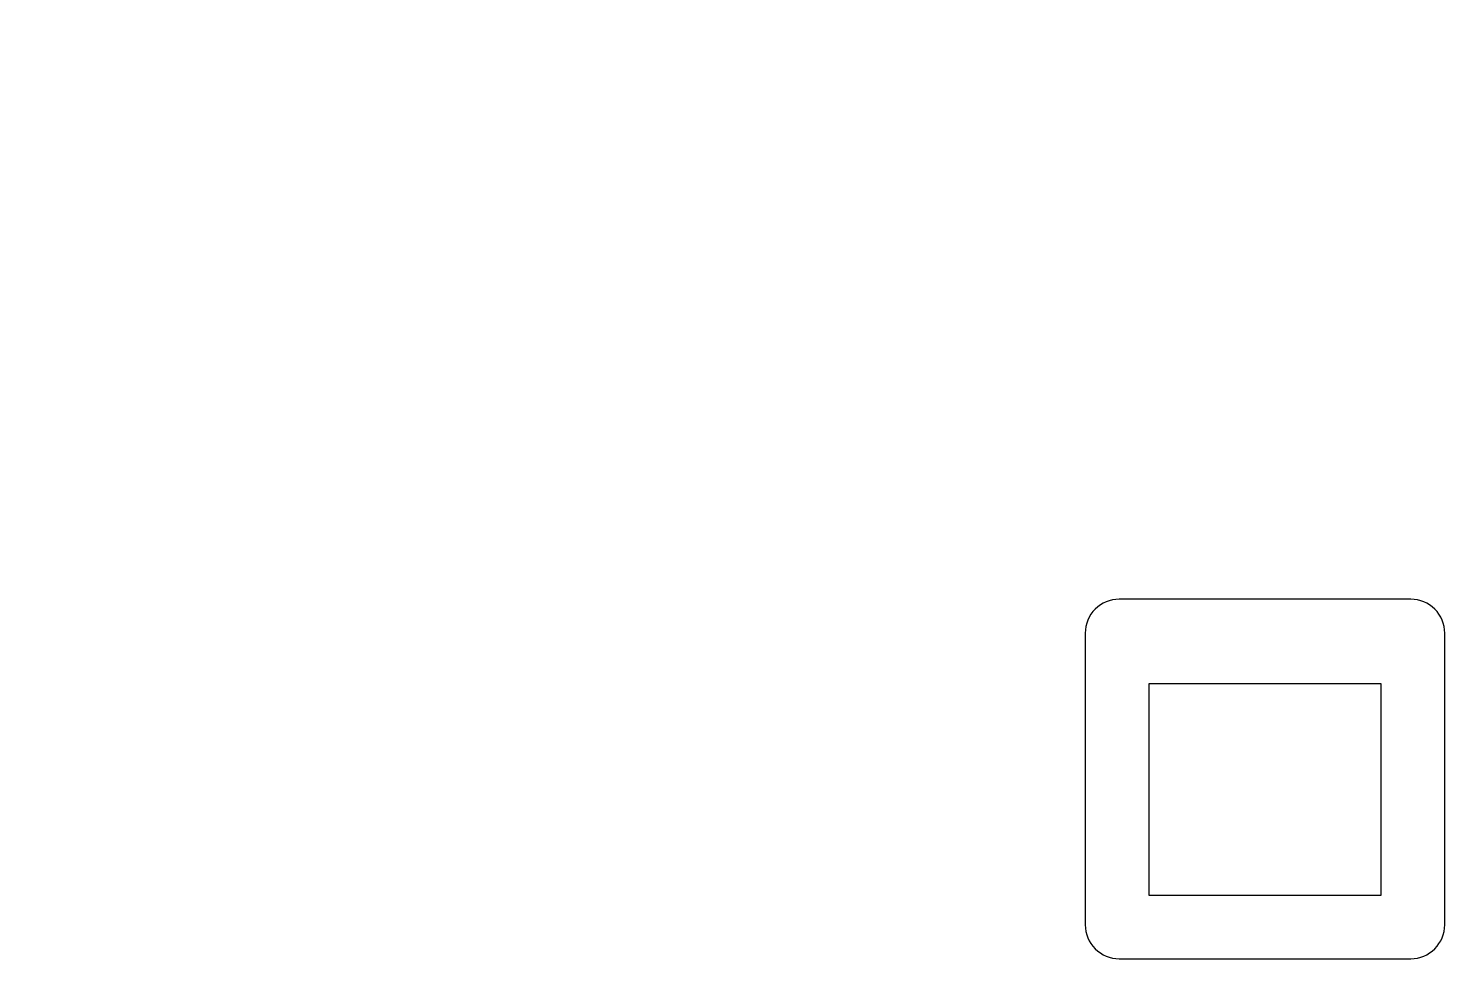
# Model space of a CAD drawing. Header units: millimetres. Extents: x 0 to 3350, y 0 to 2200.
import ezdxf

# ---------------------------------------------------------------- set-up
doc = ezdxf.new("R2010")
doc.units = ezdxf.units.MM

# ---------------------------------------------------------------- blocks, each defined once
blk = doc.blocks.new('ARMCHAIR')
blk.add_lwpolyline([(80, 0), (770, 0, 0.414214), (850, 80), (850, 770, 0.414214), (770, 850), (80, 850, 0.414214), (0, 770), (0, 80, 0.414214)], format="xyb", close=True)
blk.add_lwpolyline([(150, 150), (700, 150), (700, 650), (150, 650)], close=True)

msp = doc.modelspace()

# ---------------------------------------------------------------- block references
msp.add_blockref('ARMCHAIR', (2500, 0))

doc.saveas('drawing.dxf')
